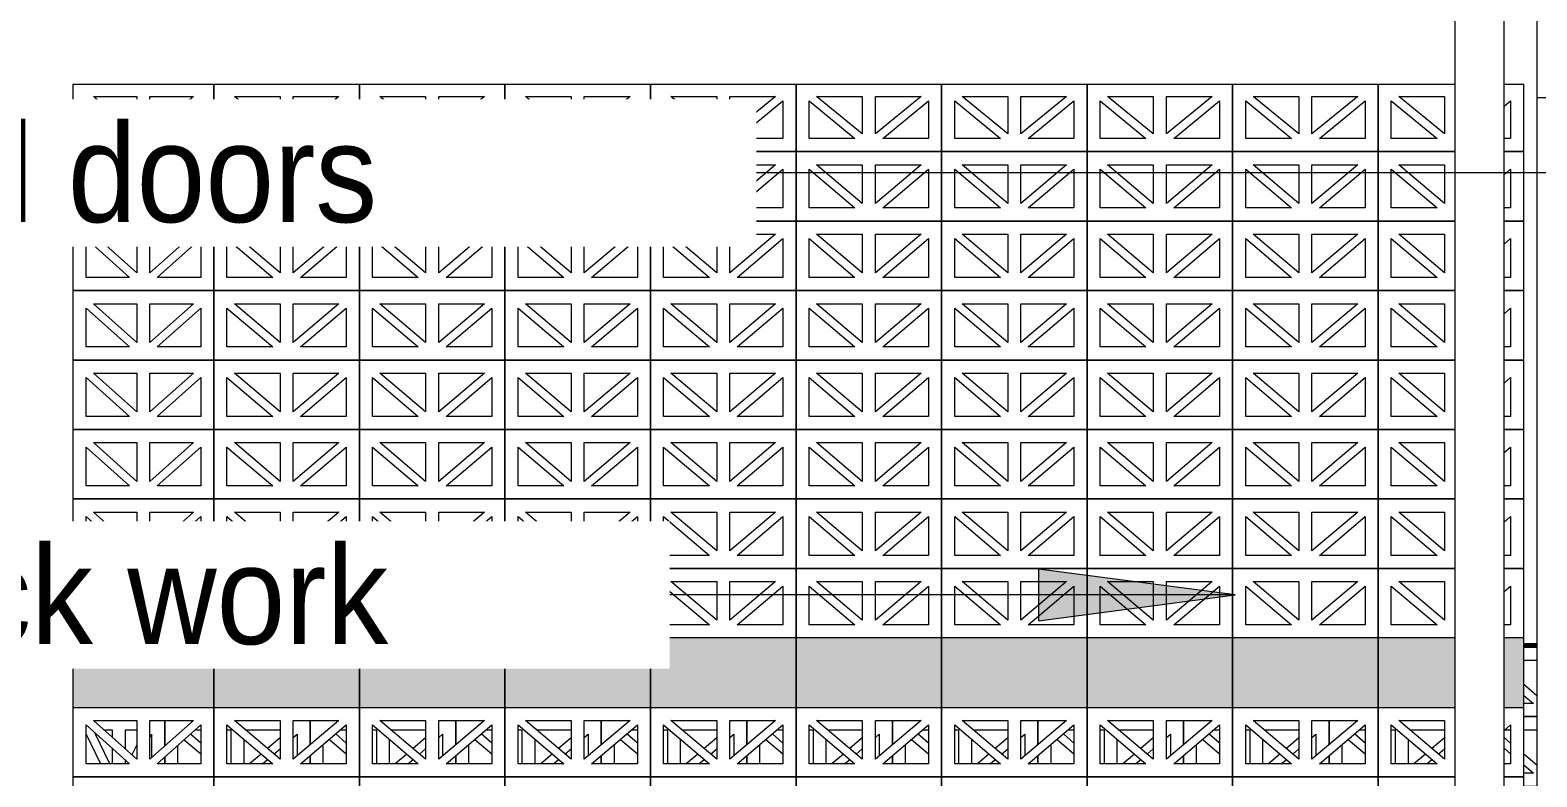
# Model space of a CAD drawing. Header units: millimetres. Extents: x -35517 to 139323, y -3702 to 5999.
# Drawn here: x -32559 to -30261, y 1344 to 2483 of the extents above; entities that cross this region are included whole.
import ezdxf

# ---------------------------------------------------------------- set-up
doc = ezdxf.new("R2010")
doc.units = ezdxf.units.MM
for name, color, linetype, lineweight in [('A-GENM', 13, 'Continuous', 5), ('A-GLAZ-CURT', 52, 'Continuous', 5), ('G-ANNO-TEXT', 231, 'Continuous', 5), ('I-WALL', 2, 'Continuous', 9), ('S-COLS', 52, 'Continuous', 5)]:
    doc.layers.add(name, color=color, linetype=linetype, lineweight=lineweight)
doc.styles.add('Arial', font='arial.ttf', dxfattribs={"width": 0.9, "height": 150})

# ---------------------------------------------------------------- blocks, each defined once
blk = doc.blocks.new('The BREEZEBLOCK Family1 - The BREEZEBLOCK Family1-V57-GENERAL NORTH ELEVATION')
at = {"layer": 'A-GLAZ-CURT'}
for p, q in [((-30260.6, 1117.5), (-30280.6, 1117.5)), ((-30300.6, 1077.3), (-30310.6, 1085.8)), ((-30309.2, 1097.5), (-30300.6, 1097.5)), ((-30280.6, 1097.5), (-30260.6, 1097.5)), ((-30310.6, 1069.4), (-30300.6, 1060.9)), ((-30260.6, 1043.4), (-30280.6, 1060.4)), ((-30280.6, 1044), (-30265.8, 1031.5)), ((-30265.8, 1031.5), (-30280.6, 1031.5)), ((-30280.6, 1011.5), (-30260.6, 1011.5))]:
    blk.add_line(p, q, dxfattribs=at)
blk = doc.blocks.new('The BREEZEBLOCK Family1 - The BREEZEBLOCK Family1-V20-GENERAL NORTH ELEVATION')
at = {"layer": 'A-GLAZ-CURT'}
for p, q in [((-30577.6, 475.6), (-30577.6, 438.6)), ((-30531.2, 461.5), (-30522.6, 461.5)), ((-30482.6, 461.5), (-30476.6, 461.5)), ((-30476.6, 461.5), (-30476.6, 409.6)), ((-30454.6, 461.5), (-30401.6, 461.5)), ((-30557.6, 409.6), (-30557.6, 439.1)), ((-30548.4, 446.8), (-30522.6, 424.9)), ((-30522.6, 441.3), (-30538.7, 455.1)), ((-30456.6, 409.6), (-30456.6, 446.7)), ((-30401.6, 449), (-30420.7, 432.7)), ((-30577.6, 422.1), (-30577.6, 409.6)), ((-30430.4, 424.5), (-30448, 409.6)), ((-30428.6, 409.6), (-30420.7, 416.3)), ((-30411, 424.5), (-30401.6, 432.6))]:
    blk.add_line(p, q, dxfattribs=at)
blk = doc.blocks.new('The BREEZEBLOCK Family1 - The BREEZEBLOCK Family1-V21-GENERAL NORTH ELEVATION')
at = {"layer": 'A-GLAZ-CURT'}
for p, q in [((-30799.6, 475.6), (-30799.6, 438.6)), ((-30753.2, 461.5), (-30744.6, 461.5)), ((-30704.6, 461.5), (-30698.6, 461.5)), ((-30698.6, 461.5), (-30698.6, 409.6)), ((-30676.6, 461.5), (-30623.6, 461.5)), ((-30577.6, 438.6), (-30577.6, 475.6)), ((-30779.6, 409.6), (-30779.6, 439.1)), ((-30770.3, 446.7), (-30744.6, 424.9)), ((-30744.6, 441.3), (-30760.7, 455.1)), ((-30678.6, 409.6), (-30678.6, 446.7)), ((-30623.6, 449), (-30642.7, 432.7)), ((-30603.6, 449.5), (-30597.6, 454.6)), ((-30597.6, 454.6), (-30597.6, 421.6)), ((-30799.6, 422.1), (-30799.6, 409.6)), ((-30652.4, 424.5), (-30670, 409.6)), ((-30650.6, 409.6), (-30642.7, 416.3)), ((-30633, 424.5), (-30623.6, 432.6)), ((-30577.6, 409.6), (-30577.6, 422.1))]:
    blk.add_line(p, q, dxfattribs=at)
blk = doc.blocks.new('The BREEZEBLOCK Family1 - The BREEZEBLOCK Family1-V4-GENERAL NORTH ELEVATION')
at = {"layer": 'A-GLAZ-CURT'}
for p, q in [((-32131.6, 157.6), (-32131.6, 120.6)), ((-32085.2, 143.5), (-32076.6, 143.5)), ((-32036.6, 143.5), (-32030.6, 143.5)), ((-32030.6, 143.5), (-32030.6, 91.6)), ((-32008.6, 143.5), (-31955.6, 143.5)), ((-31909.6, 120.6), (-31909.6, 157.6)), ((-32111.6, 91.6), (-32111.6, 121.1)), ((-32102.4, 128.8), (-32076.6, 106.9)), ((-32076.6, 123.3), (-32092.7, 137.1)), ((-32010.6, 91.6), (-32010.6, 128.7)), ((-31955.6, 131), (-31974.7, 114.7)), ((-31935.6, 131.5), (-31929.6, 136.6)), ((-31929.6, 136.6), (-31929.6, 103.6)), ((-32131.6, 104.1), (-32131.6, 91.6)), ((-31984.4, 106.5), (-32002, 91.6)), ((-31982.6, 91.6), (-31974.7, 98.3)), ((-31965, 106.5), (-31955.6, 114.6)), ((-31909.6, 91.6), (-31909.6, 104.1))]:
    blk.add_line(p, q, dxfattribs=at)
blk = doc.blocks.new('The BREEZEBLOCK Family1 - The BREEZEBLOCK Family1-V5-GENERAL NORTH ELEVATION')
at = {"layer": 'A-GLAZ-CURT'}
for p, q in [((-32353.6, 157.6), (-32353.6, 118.6)), ((-32306.7, 143.5), (-32298.8, 143.5)), ((-32258.6, 143.5), (-32252.6, 143.5)), ((-32252.6, 143.5), (-32252.6, 91.6)), ((-32230.6, 143.5), (-32177.6, 143.5)), ((-32131.6, 120.6), (-32131.6, 157.6)), ((-32333.6, 91.6), (-32333.6, 119.5)), ((-32323.8, 128.3), (-32298.8, 107.1)), ((-32298.8, 123.5), (-32314.3, 136.7)), ((-32232.6, 91.6), (-32232.6, 128.7)), ((-32177.6, 131), (-32196.7, 114.7)), ((-32157.6, 131.5), (-32151.6, 136.6)), ((-32151.6, 136.6), (-32151.6, 103.6)), ((-32353.6, 101.7), (-32353.6, 91.6)), ((-32206.4, 106.5), (-32224, 91.6)), ((-32204.6, 91.6), (-32196.7, 98.3)), ((-32187, 106.5), (-32177.6, 114.6)), ((-32131.6, 91.6), (-32131.6, 104.1))]:
    blk.add_line(p, q, dxfattribs=at)
blk = doc.blocks.new('The BREEZEBLOCK Family1 - The BREEZEBLOCK Family1-V46-GENERAL NORTH ELEVATION')
at = {"layer": 'A-GLAZ-CURT'}
for p, q in [((-32353.6, 754.6), (-32353.6, 793.6)), ((-32473.6, 772.6), (-32451.7, 727.6)), ((-32437.1, 727.6), (-32459.7, 774)), ((-32446.4, 779.5), (-32433.6, 779.5)), ((-32433.6, 779.5), (-32433.6, 768)), ((-32413.6, 750.1), (-32413.6, 779.5)), ((-32413.6, 779.5), (-32396.1, 779.5)), ((-32376.1, 767.5), (-32373.6, 772.6)), ((-32373.6, 772.6), (-32373.6, 736.7)), ((-32433.6, 751.1), (-32433.6, 727.6)), ((-32396.1, 756.3), (-32403.5, 741.1)), ((-32353.6, 727.6), (-32353.6, 737.7)), ((-32413.6, 727.6), (-32413.6, 733.2)), ((-32409.2, 729.3), (-32410, 727.6))]:
    blk.add_line(p, q, dxfattribs=at)
blk = doc.blocks.new('The BREEZEBLOCK Family1 - The BREEZEBLOCK Family1-V61-GENERAL NORTH ELEVATION')
at = {"layer": 'A-GLAZ-CURT'}
for p, q in [((-30280.6, 1521.5), (-30260.6, 1521.5)), ((-30260.6, 1467.4), (-30280.6, 1484.4)), ((-30280.6, 1468), (-30265.8, 1455.5)), ((-30265.8, 1455.5), (-30280.6, 1455.5)), ((-30280.6, 1435.5), (-30260.6, 1435.5))]:
    blk.add_line(p, q, dxfattribs=at)
blk = doc.blocks.new('System Panel - Glazed-1053709-GENERAL NORTH ELEVATION')
at = {"layer": 'A-GLAZ-CURT'}
blk.add_hatch(color=256, dxfattribs=at).paths.add_polyline_path([(-30260.6, 1541.5), (-30260.6, 1546.5), (-30280.6, 1546.5), (-30280.6, 1541.5)])
for p, q in [((-30260.6, 1546.5), (-30280.6, 1546.5)), ((-30280.6, 1541.5), (-30260.6, 1541.5))]:
    blk.add_line(p, q, dxfattribs=at)
blk = doc.blocks.new('The BREEZEBLOCK Family1 - The BREEZEBLOCK Family1-V123-GENERAL NORTH ELEVATION')
at = {"layer": 'A-GLAZ-CURT'}
for p, q in [((-30385.6, 1131.6), (-30502.6, 1131.6)), ((-30502.6, 1131.6), (-30502.6, 1025.6)), ((-30280.6, 1131.6), (-30310.6, 1131.6)), ((-30280.6, 1025.6), (-30280.6, 1131.6)), ((-30482.6, 1045.6), (-30482.6, 1104.8)), ((-30482.6, 1104.8), (-30412.8, 1045.6)), ((-30401.6, 1052.5), (-30471.3, 1111.6)), ((-30471.3, 1111.6), (-30401.6, 1111.6)), ((-30401.6, 1111.6), (-30401.6, 1052.5)), ((-30310.6, 1096.3), (-30300.6, 1104.8)), ((-30300.6, 1104.8), (-30300.6, 1045.6)), ((-30412.8, 1045.6), (-30482.6, 1045.6)), ((-30300.6, 1045.6), (-30310.6, 1045.6)), ((-30502.6, 1025.6), (-30385.6, 1025.6)), ((-30310.6, 1025.6), (-30280.6, 1025.6))]:
    blk.add_line(p, q, dxfattribs=at)
blk = doc.blocks.new('The BREEZEBLOCK Family1 - The BREEZEBLOCK Family1-V67-GENERAL NORTH ELEVATION')
at = {"layer": 'A-GLAZ-CURT'}
for p, q in [((-32056.6, 177.6), (-32278.6, 177.6)), ((-32278.6, 177.6), (-32278.6, 71.6)), ((-32056.6, 71.6), (-32056.6, 177.6)), ((-32258.6, 91.6), (-32258.6, 150.8)), ((-32258.6, 150.8), (-32188.8, 91.6)), ((-32177.6, 98.5), (-32247.3, 157.6)), ((-32247.3, 157.6), (-32177.6, 157.6)), ((-32177.6, 157.6), (-32177.6, 98.5)), ((-32087.8, 157.6), (-32157.6, 98.5)), ((-32157.6, 98.5), (-32157.6, 157.6)), ((-32157.6, 157.6), (-32087.8, 157.6)), ((-32146.3, 91.6), (-32076.6, 150.8)), ((-32076.6, 150.8), (-32076.6, 91.6)), ((-32278.6, 71.6), (-32056.6, 71.6)), ((-32188.8, 91.6), (-32258.6, 91.6)), ((-32076.6, 91.6), (-32146.3, 91.6))]:
    blk.add_line(p, q, dxfattribs=at)
blk = doc.blocks.new('The BREEZEBLOCK Family1 - The BREEZEBLOCK Family1-V116-GENERAL NORTH ELEVATION')
at = {"layer": 'A-GLAZ-CURT'}
for p, q in [((-32278.6, 919.6), (-32493.6, 919.6)), ((-32493.6, 919.6), (-32493.6, 813.6)), ((-32278.6, 813.6), (-32278.6, 919.6)), ((-32396.1, 840.5), (-32462.3, 899.6)), ((-32462.3, 899.6), (-32396.1, 899.6)), ((-32396.1, 899.6), (-32396.1, 840.5)), ((-32309.8, 899.6), (-32376.1, 840.5)), ((-32376.1, 840.5), (-32376.1, 899.6)), ((-32376.1, 899.6), (-32309.8, 899.6)), ((-32473.6, 833.6), (-32473.6, 892.8)), ((-32473.6, 892.8), (-32407.3, 833.6)), ((-32364.8, 833.6), (-32298.6, 892.8)), ((-32298.6, 892.8), (-32298.6, 833.6)), ((-32407.3, 833.6), (-32473.6, 833.6)), ((-32298.6, 833.6), (-32364.8, 833.6)), ((-32493.6, 813.6), (-32278.6, 813.6))]:
    blk.add_line(p, q, dxfattribs=at)
blk = doc.blocks.new('The BREEZEBLOCK Family1 - The BREEZEBLOCK Family1-V124-GENERAL NORTH ELEVATION')
at = {"layer": 'A-GLAZ-CURT'}
for p, q in [((-30502.6, 1449.6), (-30502.6, 1343.6)), ((-30280.6, 1343.6), (-30280.6, 1449.6)), ((-30401.6, 1370.5), (-30471.3, 1429.6)), ((-30471.3, 1429.6), (-30401.6, 1429.6)), ((-30401.6, 1429.6), (-30401.6, 1370.5)), ((-30482.6, 1363.6), (-30482.6, 1422.8)), ((-30482.6, 1422.8), (-30412.8, 1363.6)), ((-30310.6, 1414.3), (-30300.6, 1422.8)), ((-30300.6, 1422.8), (-30300.6, 1363.6)), ((-30412.8, 1363.6), (-30482.6, 1363.6)), ((-30300.6, 1363.6), (-30310.6, 1363.6)), ((-30502.6, 1343.6), (-30385.6, 1343.6)), ((-30310.6, 1343.6), (-30280.6, 1343.6))]:
    blk.add_line(p, q, dxfattribs=at)
blk = doc.blocks.new('The BREEZEBLOCK Family1 - The BREEZEBLOCK Family1-V125-GENERAL NORTH ELEVATION')
at = {"layer": 'A-GLAZ-CURT'}
for p, q in [((-30724.6, 1449.6), (-30724.6, 1343.6)), ((-30502.6, 1343.6), (-30502.6, 1449.6)), ((-30623.6, 1370.5), (-30693.3, 1429.6)), ((-30693.3, 1429.6), (-30623.6, 1429.6)), ((-30623.6, 1429.6), (-30623.6, 1370.5)), ((-30533.8, 1429.6), (-30603.6, 1370.5)), ((-30603.6, 1370.5), (-30603.6, 1429.6)), ((-30603.6, 1429.6), (-30533.8, 1429.6)), ((-30704.6, 1363.6), (-30704.6, 1422.8)), ((-30704.6, 1422.8), (-30634.8, 1363.6)), ((-30592.3, 1363.6), (-30522.6, 1422.8)), ((-30522.6, 1422.8), (-30522.6, 1363.6)), ((-30634.8, 1363.6), (-30704.6, 1363.6)), ((-30522.6, 1363.6), (-30592.3, 1363.6)), ((-30724.6, 1343.6), (-30502.6, 1343.6))]:
    blk.add_line(p, q, dxfattribs=at)
blk = doc.blocks.new('The BREEZEBLOCK Family1 - The BREEZEBLOCK Family1-V126-GENERAL NORTH ELEVATION')
at = {"layer": 'A-GLAZ-CURT'}
for p, q in [((-32493.6, 1449.6), (-32493.6, 1343.6)), ((-32278.6, 1343.6), (-32278.6, 1449.6)), ((-32396.1, 1370.5), (-32462.3, 1429.6)), ((-32462.3, 1429.6), (-32396.1, 1429.6)), ((-32396.1, 1429.6), (-32396.1, 1370.5)), ((-32309.8, 1429.6), (-32376.1, 1370.5)), ((-32376.1, 1370.5), (-32376.1, 1429.6)), ((-32376.1, 1429.6), (-32309.8, 1429.6)), ((-32473.6, 1363.6), (-32473.6, 1422.8)), ((-32473.6, 1422.8), (-32407.3, 1363.6)), ((-32364.8, 1363.6), (-32298.6, 1422.8)), ((-32298.6, 1422.8), (-32298.6, 1363.6)), ((-32407.3, 1363.6), (-32473.6, 1363.6)), ((-32298.6, 1363.6), (-32364.8, 1363.6)), ((-32493.6, 1343.6), (-32278.6, 1343.6))]:
    blk.add_line(p, q, dxfattribs=at)
blk = doc.blocks.new('System Panel - Glazed-1093574-GENERAL NORTH ELEVATION')
at = {"layer": 'A-GLAZ-CURT'}
h = blk.add_hatch(color=256, dxfattribs=at)
h.paths.add_polyline_path([(-30310.6, 1449.6), (-30280.6, 1449.6), (-30280.6, 1555.6), (-30310.6, 1555.6), (-30310.6, 1524.1)])
h.paths.add_polyline_path([(-30385.6, 1449.6), (-30385.6, 1555.6), (-30502.6, 1555.6), (-30502.6, 1449.6)])
for p, q in [((-30385.6, 1555.6), (-30502.6, 1555.6)), ((-30502.6, 1555.6), (-30502.6, 1449.6)), ((-30280.6, 1555.6), (-30310.6, 1555.6)), ((-30280.6, 1449.6), (-30280.6, 1555.6)), ((-30502.6, 1449.6), (-30385.6, 1449.6)), ((-30310.6, 1449.6), (-30280.6, 1449.6))]:
    blk.add_line(p, q, dxfattribs=at)
blk = doc.blocks.new('System Panel - Glazed-V127-GENERAL NORTH ELEVATION')
at = {"layer": 'A-GLAZ-CURT'}
blk.add_hatch(color=256, dxfattribs=at).paths.add_polyline_path([(-30528.9, 1449.6), (-30502.6, 1449.6), (-30502.6, 1555.6), (-30724.6, 1555.6), (-30724.6, 1449.6), (-30689.8, 1449.6)])
for p, q in [((-30502.6, 1555.6), (-30724.6, 1555.6)), ((-30724.6, 1555.6), (-30724.6, 1449.6)), ((-30502.6, 1449.6), (-30502.6, 1555.6)), ((-30724.6, 1449.6), (-30502.6, 1449.6))]:
    blk.add_line(p, q, dxfattribs=at)
blk = doc.blocks.new('System Panel - Glazed-1266619-GENERAL NORTH ELEVATION')
at = {"layer": 'A-GLAZ-CURT'}
blk.add_hatch(color=256, dxfattribs=at).paths.add_polyline_path([(-32278.6, 1449.6), (-32278.6, 1555.6), (-32493.6, 1555.6), (-32493.6, 1449.6), (-32298.8, 1449.6)])
for p, q in [((-32278.6, 1555.6), (-32493.6, 1555.6)), ((-32493.6, 1555.6), (-32493.6, 1449.6)), ((-32278.6, 1449.6), (-32278.6, 1555.6)), ((-32493.6, 1449.6), (-32278.6, 1449.6))]:
    blk.add_line(p, q, dxfattribs=at)
blk = doc.blocks.new('The BREEZEBLOCK Family1 - The BREEZEBLOCK Family1-V138-GENERAL NORTH ELEVATION')
at = {"layer": 'A-GLAZ-CURT'}
for p, q in [((-30385.6, 1661.6), (-30502.6, 1661.6)), ((-30502.6, 1661.6), (-30502.6, 1555.6)), ((-30280.6, 1661.6), (-30310.6, 1661.6)), ((-30280.6, 1555.6), (-30280.6, 1661.6)), ((-30482.6, 1575.6), (-30482.6, 1634.8)), ((-30482.6, 1634.8), (-30412.8, 1575.6)), ((-30401.6, 1582.5), (-30471.3, 1641.6)), ((-30471.3, 1641.6), (-30401.6, 1641.6)), ((-30401.6, 1641.6), (-30401.6, 1582.5)), ((-30310.6, 1626.3), (-30300.6, 1634.8)), ((-30300.6, 1634.8), (-30300.6, 1575.6)), ((-30412.8, 1575.6), (-30482.6, 1575.6)), ((-30300.6, 1575.6), (-30310.6, 1575.6))]:
    blk.add_line(p, q, dxfattribs=at)
blk = doc.blocks.new('The BREEZEBLOCK Family1 - The BREEZEBLOCK Family1-V139-GENERAL NORTH ELEVATION')
at = {"layer": 'A-GLAZ-CURT'}
for p, q in [((-30502.6, 1661.6), (-30724.6, 1661.6)), ((-30724.6, 1661.6), (-30724.6, 1555.6)), ((-30502.6, 1555.6), (-30502.6, 1661.6)), ((-30704.6, 1575.6), (-30704.6, 1634.8)), ((-30704.6, 1634.8), (-30634.8, 1575.6)), ((-30623.6, 1582.5), (-30693.3, 1641.6)), ((-30693.3, 1641.6), (-30623.6, 1641.6)), ((-30623.6, 1641.6), (-30623.6, 1582.5)), ((-30533.8, 1641.6), (-30603.6, 1582.5)), ((-30603.6, 1582.5), (-30603.6, 1641.6)), ((-30603.6, 1641.6), (-30533.8, 1641.6)), ((-30592.3, 1575.6), (-30522.6, 1634.8)), ((-30522.6, 1634.8), (-30522.6, 1575.6)), ((-30634.8, 1575.6), (-30704.6, 1575.6)), ((-30522.6, 1575.6), (-30592.3, 1575.6))]:
    blk.add_line(p, q, dxfattribs=at)
blk = doc.blocks.new('The BREEZEBLOCK Family1 - The BREEZEBLOCK Family1-V140-GENERAL NORTH ELEVATION')
at = {"layer": 'A-GLAZ-CURT'}
for p, q in [((-32278.6, 1661.6), (-32493.6, 1661.6)), ((-32493.6, 1661.6), (-32493.6, 1555.6)), ((-32278.6, 1555.6), (-32278.6, 1661.6)), ((-32473.6, 1575.6), (-32473.6, 1634.8)), ((-32473.6, 1634.8), (-32407.3, 1575.6)), ((-32396.1, 1582.5), (-32462.3, 1641.6)), ((-32462.3, 1641.6), (-32396.1, 1641.6)), ((-32396.1, 1641.6), (-32396.1, 1582.5)), ((-32309.8, 1641.6), (-32376.1, 1582.5)), ((-32376.1, 1582.5), (-32376.1, 1641.6)), ((-32376.1, 1641.6), (-32309.8, 1641.6)), ((-32364.8, 1575.6), (-32298.6, 1634.8)), ((-32298.6, 1634.8), (-32298.6, 1575.6)), ((-32407.3, 1575.6), (-32473.6, 1575.6)), ((-32298.6, 1575.6), (-32364.8, 1575.6))]:
    blk.add_line(p, q, dxfattribs=at)
blk = doc.blocks.new('The BREEZEBLOCK Family1 - The BREEZEBLOCK Family1-1267704-GENERAL NORTH ELEVATION')
at = {"layer": 'A-GLAZ-CURT'}
for p, q in [((-30385.6, 2400), (-30502.6, 2400)), ((-30502.6, 2400), (-30502.6, 2297.6)), ((-30280.6, 2400), (-30310.6, 2400)), ((-30280.6, 2297.6), (-30280.6, 2400)), ((-30482.6, 2317.6), (-30482.6, 2374.9)), ((-30482.6, 2374.9), (-30412.8, 2317.6)), ((-30401.6, 2324.5), (-30471.3, 2381.8)), ((-30471.3, 2381.8), (-30401.6, 2381.8)), ((-30401.6, 2381.8), (-30401.6, 2324.5)), ((-30310.6, 2366.7), (-30300.6, 2374.9)), ((-30300.6, 2374.9), (-30300.6, 2317.6)), ((-30412.8, 2317.6), (-30482.6, 2317.6)), ((-30300.6, 2317.6), (-30310.6, 2317.6)), ((-30502.6, 2297.6), (-30385.6, 2297.6)), ((-30310.6, 2297.6), (-30280.6, 2297.6))]:
    blk.add_line(p, q, dxfattribs=at)
blk = doc.blocks.new('The BREEZEBLOCK Family1 - The BREEZEBLOCK Family1-V141-GENERAL NORTH ELEVATION')
at = {"layer": 'A-GLAZ-CURT'}
for p, q in [((-30502.6, 2400), (-30724.6, 2400)), ((-30724.6, 2400), (-30724.6, 2297.6)), ((-30502.6, 2297.6), (-30502.6, 2400)), ((-30704.6, 2317.6), (-30704.6, 2374.9)), ((-30704.6, 2374.9), (-30634.8, 2317.6)), ((-30623.6, 2324.5), (-30693.3, 2381.8)), ((-30693.3, 2381.8), (-30623.6, 2381.8)), ((-30623.6, 2381.8), (-30623.6, 2324.5)), ((-30533.8, 2381.8), (-30603.6, 2324.5)), ((-30603.6, 2324.5), (-30603.6, 2381.8)), ((-30603.6, 2381.8), (-30533.8, 2381.8)), ((-30592.3, 2317.6), (-30522.6, 2374.9)), ((-30522.6, 2374.9), (-30522.6, 2317.6)), ((-30634.8, 2317.6), (-30704.6, 2317.6)), ((-30522.6, 2317.6), (-30592.3, 2317.6)), ((-30724.6, 2297.6), (-30502.6, 2297.6))]:
    blk.add_line(p, q, dxfattribs=at)
blk = doc.blocks.new('The BREEZEBLOCK Family1 - The BREEZEBLOCK Family1-1267705-GENERAL NORTH ELEVATION')
at = {"layer": 'A-GLAZ-CURT'}
for p, q in [((-32278.6, 2400), (-32493.6, 2400)), ((-32493.6, 2400), (-32493.6, 2297.6)), ((-32278.6, 2297.6), (-32278.6, 2400)), ((-32473.6, 2317.6), (-32473.6, 2374.9)), ((-32473.6, 2374.9), (-32407.3, 2317.6)), ((-32396.1, 2324.5), (-32462.3, 2381.8)), ((-32462.3, 2381.8), (-32396.1, 2381.8)), ((-32396.1, 2381.8), (-32396.1, 2324.5)), ((-32309.8, 2381.8), (-32376.1, 2324.5)), ((-32376.1, 2324.5), (-32376.1, 2381.8)), ((-32376.1, 2381.8), (-32309.8, 2381.8)), ((-32364.8, 2317.6), (-32298.6, 2374.9)), ((-32298.6, 2374.9), (-32298.6, 2317.6)), ((-32407.3, 2317.6), (-32473.6, 2317.6)), ((-32298.6, 2317.6), (-32364.8, 2317.6)), ((-32493.6, 2297.6), (-32278.6, 2297.6))]:
    blk.add_line(p, q, dxfattribs=at)
blk = doc.blocks.new('M_Concrete-Rectangular-Column - 200 x 300m-1407141-GENERAL NORTH ELEVATION')
at = {"layer": 'S-COLS'}
for p, q in [((-30260.6, 2380), (-30260.6, 275.3)), ((-29960.6, 0), (-29960.6, 2380))]:
    blk.add_line(p, q, dxfattribs=at)
blk = doc.blocks.new('Downpipe - Downpipe-V173-GENERAL NORTH ELEVATION')
at = {"layer": 'A-GENM'}
for p, q in [((-31210.6, 3282.2), (-31210.6, 3119)), ((-31135.6, 3166.5), (-31135.6, 3280.1)), ((-30310.6, 2775), (-31135.6, 3166.5)), ((-31210.6, 3119), (-30385.6, 2727.6)), ((-30310.6, 275.3), (-30310.6, 2775)), ((-30385.6, 2727.6), (-30385.6, 275.3))]:
    blk.add_line(p, q, dxfattribs=at)

msp = doc.modelspace()

# ---------------------------------------------------------------- hatches: boundary and pattern name
at = {"layer": 'G-ANNO-TEXT'}
msp.add_hatch(color=7, dxfattribs=at).paths.add_polyline_path([(-30720.7, 1621.2), (-31020.7, 1660.7), (-31020.7, 1581.7)])

# ---------------------------------------------------------------- linework, layer by layer
at = {"layer": 'G-ANNO-TEXT', "color": 7}
for p, q in [((-29151.7, 2265), (-31825.9, 2265)), ((-30720.7, 1621.2), (-31020.7, 1660.7)), ((-31020.7, 1660.7), (-31020.7, 1581.7)), ((-30720.7, 1621.2), (-31825.9, 1621.2)), ((-31020.7, 1581.7), (-30720.7, 1621.2))]:
    msp.add_line(p, q, dxfattribs=at)
at = {"layer": 'I-WALL'}
for p, q in [((-30260.6, 2805), (-30260.6, 2380)), ((-30260.6, 2380), (-27173.6, 2380))]:
    msp.add_line(p, q, dxfattribs=at)

# ---------------------------------------------------------------- block references
at = {"layer": 'A-GENM'}
msp.add_blockref('Downpipe - Downpipe-V173-GENERAL NORTH ELEVATION', (0, 0), dxfattribs=at)
at = {"layer": 'A-GLAZ-CURT'}
for name, p in [('The BREEZEBLOCK Family1 - The BREEZEBLOCK Family1-1267705-GENERAL NORTH ELEVATION', (0, 0)), ('The BREEZEBLOCK Family1 - The BREEZEBLOCK Family1-V141-GENERAL NORTH ELEVATION', (-1554, 0)), ('The BREEZEBLOCK Family1 - The BREEZEBLOCK Family1-V141-GENERAL NORTH ELEVATION', (-1332, 0)), ('The BREEZEBLOCK Family1 - The BREEZEBLOCK Family1-V141-GENERAL NORTH ELEVATION', (-1110, 0)), ('The BREEZEBLOCK Family1 - The BREEZEBLOCK Family1-V141-GENERAL NORTH ELEVATION', (-888, 0)), ('The BREEZEBLOCK Family1 - The BREEZEBLOCK Family1-V141-GENERAL NORTH ELEVATION', (-666, 0)), ('The BREEZEBLOCK Family1 - The BREEZEBLOCK Family1-V141-GENERAL NORTH ELEVATION', (-444, 0)), ('The BREEZEBLOCK Family1 - The BREEZEBLOCK Family1-V141-GENERAL NORTH ELEVATION', (-222, 0)), ('The BREEZEBLOCK Family1 - The BREEZEBLOCK Family1-V141-GENERAL NORTH ELEVATION', (0, 0)), ('The BREEZEBLOCK Family1 - The BREEZEBLOCK Family1-1267704-GENERAL NORTH ELEVATION', (0, 0)), ('The BREEZEBLOCK Family1 - The BREEZEBLOCK Family1-V116-GENERAL NORTH ELEVATION', (0, 1378)), ('The BREEZEBLOCK Family1 - The BREEZEBLOCK Family1-V67-GENERAL NORTH ELEVATION', (0, 2120)), ('The BREEZEBLOCK Family1 - The BREEZEBLOCK Family1-V67-GENERAL NORTH ELEVATION', (222, 2120)), ('The BREEZEBLOCK Family1 - The BREEZEBLOCK Family1-V67-GENERAL NORTH ELEVATION', (444, 2120)), ('The BREEZEBLOCK Family1 - The BREEZEBLOCK Family1-V67-GENERAL NORTH ELEVATION', (666, 2120)), ('The BREEZEBLOCK Family1 - The BREEZEBLOCK Family1-V67-GENERAL NORTH ELEVATION', (888, 2120)), ('The BREEZEBLOCK Family1 - The BREEZEBLOCK Family1-V67-GENERAL NORTH ELEVATION', (1110, 2120)), ('The BREEZEBLOCK Family1 - The BREEZEBLOCK Family1-V67-GENERAL NORTH ELEVATION', (1332, 2120)), ('The BREEZEBLOCK Family1 - The BREEZEBLOCK Family1-V67-GENERAL NORTH ELEVATION', (1554, 2120)), ('The BREEZEBLOCK Family1 - The BREEZEBLOCK Family1-V123-GENERAL NORTH ELEVATION', (0, 1166)), ('The BREEZEBLOCK Family1 - The BREEZEBLOCK Family1-V116-GENERAL NORTH ELEVATION', (0, 1272)), ('The BREEZEBLOCK Family1 - The BREEZEBLOCK Family1-V67-GENERAL NORTH ELEVATION', (0, 2014)), ('The BREEZEBLOCK Family1 - The BREEZEBLOCK Family1-V67-GENERAL NORTH ELEVATION', (222, 2014)), ('The BREEZEBLOCK Family1 - The BREEZEBLOCK Family1-V67-GENERAL NORTH ELEVATION', (444, 2014)), ('The BREEZEBLOCK Family1 - The BREEZEBLOCK Family1-V67-GENERAL NORTH ELEVATION', (666, 2014)), ('The BREEZEBLOCK Family1 - The BREEZEBLOCK Family1-V67-GENERAL NORTH ELEVATION', (888, 2014)), ('The BREEZEBLOCK Family1 - The BREEZEBLOCK Family1-V67-GENERAL NORTH ELEVATION', (1110, 2014)), ('The BREEZEBLOCK Family1 - The BREEZEBLOCK Family1-V67-GENERAL NORTH ELEVATION', (1332, 2014)), ('The BREEZEBLOCK Family1 - The BREEZEBLOCK Family1-V67-GENERAL NORTH ELEVATION', (1554, 2014)), ('The BREEZEBLOCK Family1 - The BREEZEBLOCK Family1-V123-GENERAL NORTH ELEVATION', (0, 1060)), ('The BREEZEBLOCK Family1 - The BREEZEBLOCK Family1-V116-GENERAL NORTH ELEVATION', (0, 1166)), ('The BREEZEBLOCK Family1 - The BREEZEBLOCK Family1-V67-GENERAL NORTH ELEVATION', (0, 1908)), ('The BREEZEBLOCK Family1 - The BREEZEBLOCK Family1-V67-GENERAL NORTH ELEVATION', (222, 1908)), ('The BREEZEBLOCK Family1 - The BREEZEBLOCK Family1-V67-GENERAL NORTH ELEVATION', (444, 1908)), ('The BREEZEBLOCK Family1 - The BREEZEBLOCK Family1-V67-GENERAL NORTH ELEVATION', (666, 1908)), ('The BREEZEBLOCK Family1 - The BREEZEBLOCK Family1-V67-GENERAL NORTH ELEVATION', (888, 1908)), ('The BREEZEBLOCK Family1 - The BREEZEBLOCK Family1-V67-GENERAL NORTH ELEVATION', (1110, 1908)), ('The BREEZEBLOCK Family1 - The BREEZEBLOCK Family1-V67-GENERAL NORTH ELEVATION', (1332, 1908)), ('The BREEZEBLOCK Family1 - The BREEZEBLOCK Family1-V67-GENERAL NORTH ELEVATION', (1554, 1908)), ('The BREEZEBLOCK Family1 - The BREEZEBLOCK Family1-V123-GENERAL NORTH ELEVATION', (0, 954)), ('The BREEZEBLOCK Family1 - The BREEZEBLOCK Family1-V116-GENERAL NORTH ELEVATION', (0, 1060)), ('The BREEZEBLOCK Family1 - The BREEZEBLOCK Family1-V67-GENERAL NORTH ELEVATION', (0, 1802)), ('The BREEZEBLOCK Family1 - The BREEZEBLOCK Family1-V67-GENERAL NORTH ELEVATION', (222, 1802)), ('The BREEZEBLOCK Family1 - The BREEZEBLOCK Family1-V67-GENERAL NORTH ELEVATION', (444, 1802)), ('The BREEZEBLOCK Family1 - The BREEZEBLOCK Family1-V67-GENERAL NORTH ELEVATION', (666, 1802)), ('The BREEZEBLOCK Family1 - The BREEZEBLOCK Family1-V67-GENERAL NORTH ELEVATION', (888, 1802)), ('The BREEZEBLOCK Family1 - The BREEZEBLOCK Family1-V67-GENERAL NORTH ELEVATION', (1110, 1802)), ('The BREEZEBLOCK Family1 - The BREEZEBLOCK Family1-V67-GENERAL NORTH ELEVATION', (1332, 1802)), ('The BREEZEBLOCK Family1 - The BREEZEBLOCK Family1-V67-GENERAL NORTH ELEVATION', (1554, 1802)), ('The BREEZEBLOCK Family1 - The BREEZEBLOCK Family1-V123-GENERAL NORTH ELEVATION', (0, 848)), ('The BREEZEBLOCK Family1 - The BREEZEBLOCK Family1-V116-GENERAL NORTH ELEVATION', (0, 954)), ('The BREEZEBLOCK Family1 - The BREEZEBLOCK Family1-V67-GENERAL NORTH ELEVATION', (0, 1696)), ('The BREEZEBLOCK Family1 - The BREEZEBLOCK Family1-V67-GENERAL NORTH ELEVATION', (222, 1696)), ('The BREEZEBLOCK Family1 - The BREEZEBLOCK Family1-V67-GENERAL NORTH ELEVATION', (444, 1696)), ('The BREEZEBLOCK Family1 - The BREEZEBLOCK Family1-V67-GENERAL NORTH ELEVATION', (666, 1696)), ('The BREEZEBLOCK Family1 - The BREEZEBLOCK Family1-V67-GENERAL NORTH ELEVATION', (888, 1696)), ('The BREEZEBLOCK Family1 - The BREEZEBLOCK Family1-V67-GENERAL NORTH ELEVATION', (1110, 1696)), ('The BREEZEBLOCK Family1 - The BREEZEBLOCK Family1-V67-GENERAL NORTH ELEVATION', (1332, 1696)), ('The BREEZEBLOCK Family1 - The BREEZEBLOCK Family1-V67-GENERAL NORTH ELEVATION', (1554, 1696)), ('The BREEZEBLOCK Family1 - The BREEZEBLOCK Family1-V123-GENERAL NORTH ELEVATION', (0, 742)), ('The BREEZEBLOCK Family1 - The BREEZEBLOCK Family1-V116-GENERAL NORTH ELEVATION', (0, 848)), ('The BREEZEBLOCK Family1 - The BREEZEBLOCK Family1-V67-GENERAL NORTH ELEVATION', (0, 1590)), ('The BREEZEBLOCK Family1 - The BREEZEBLOCK Family1-V67-GENERAL NORTH ELEVATION', (222, 1590)), ('The BREEZEBLOCK Family1 - The BREEZEBLOCK Family1-V67-GENERAL NORTH ELEVATION', (444, 1590)), ('The BREEZEBLOCK Family1 - The BREEZEBLOCK Family1-V67-GENERAL NORTH ELEVATION', (666, 1590)), ('The BREEZEBLOCK Family1 - The BREEZEBLOCK Family1-V67-GENERAL NORTH ELEVATION', (888, 1590)), ('The BREEZEBLOCK Family1 - The BREEZEBLOCK Family1-V67-GENERAL NORTH ELEVATION', (1110, 1590)), ('The BREEZEBLOCK Family1 - The BREEZEBLOCK Family1-V67-GENERAL NORTH ELEVATION', (1332, 1590)), ('The BREEZEBLOCK Family1 - The BREEZEBLOCK Family1-V67-GENERAL NORTH ELEVATION', (1554, 1590)), ('The BREEZEBLOCK Family1 - The BREEZEBLOCK Family1-V123-GENERAL NORTH ELEVATION', (0, 636)), ('The BREEZEBLOCK Family1 - The BREEZEBLOCK Family1-V140-GENERAL NORTH ELEVATION', (0, 0)), ('The BREEZEBLOCK Family1 - The BREEZEBLOCK Family1-V139-GENERAL NORTH ELEVATION', (-1554, 0)), ('The BREEZEBLOCK Family1 - The BREEZEBLOCK Family1-V139-GENERAL NORTH ELEVATION', (-1332, 0)), ('The BREEZEBLOCK Family1 - The BREEZEBLOCK Family1-V139-GENERAL NORTH ELEVATION', (-1110, 0)), ('The BREEZEBLOCK Family1 - The BREEZEBLOCK Family1-V139-GENERAL NORTH ELEVATION', (-888, 0)), ('The BREEZEBLOCK Family1 - The BREEZEBLOCK Family1-V139-GENERAL NORTH ELEVATION', (-666, 0)), ('The BREEZEBLOCK Family1 - The BREEZEBLOCK Family1-V139-GENERAL NORTH ELEVATION', (-444, 0)), ('The BREEZEBLOCK Family1 - The BREEZEBLOCK Family1-V139-GENERAL NORTH ELEVATION', (-222, 0)), ('The BREEZEBLOCK Family1 - The BREEZEBLOCK Family1-V139-GENERAL NORTH ELEVATION', (0, 0)), ('The BREEZEBLOCK Family1 - The BREEZEBLOCK Family1-V138-GENERAL NORTH ELEVATION', (0, 0)), ('System Panel - Glazed-1266619-GENERAL NORTH ELEVATION', (0, 0)), ('System Panel - Glazed-V127-GENERAL NORTH ELEVATION', (-1554, 0)), ('System Panel - Glazed-V127-GENERAL NORTH ELEVATION', (-1332, 0)), ('System Panel - Glazed-V127-GENERAL NORTH ELEVATION', (-1110, 0)), ('System Panel - Glazed-V127-GENERAL NORTH ELEVATION', (-888, 0)), ('System Panel - Glazed-V127-GENERAL NORTH ELEVATION', (-666, 0)), ('System Panel - Glazed-V127-GENERAL NORTH ELEVATION', (-444, 0)), ('System Panel - Glazed-V127-GENERAL NORTH ELEVATION', (-222, 0)), ('System Panel - Glazed-V127-GENERAL NORTH ELEVATION', (0, 0)), ('System Panel - Glazed-1093574-GENERAL NORTH ELEVATION', (0, 0)), ('System Panel - Glazed-1053709-GENERAL NORTH ELEVATION', (0, 0)), ('The BREEZEBLOCK Family1 - The BREEZEBLOCK Family1-V61-GENERAL NORTH ELEVATION', (0, 0)), ('The BREEZEBLOCK Family1 - The BREEZEBLOCK Family1-V126-GENERAL NORTH ELEVATION', (0, 0)), ('The BREEZEBLOCK Family1 - The BREEZEBLOCK Family1-V125-GENERAL NORTH ELEVATION', (-1554, 0)), ('The BREEZEBLOCK Family1 - The BREEZEBLOCK Family1-V125-GENERAL NORTH ELEVATION', (-1332, 0)), ('The BREEZEBLOCK Family1 - The BREEZEBLOCK Family1-V125-GENERAL NORTH ELEVATION', (-1110, 0)), ('The BREEZEBLOCK Family1 - The BREEZEBLOCK Family1-V125-GENERAL NORTH ELEVATION', (-888, 0)), ('The BREEZEBLOCK Family1 - The BREEZEBLOCK Family1-V125-GENERAL NORTH ELEVATION', (-666, 0)), ('The BREEZEBLOCK Family1 - The BREEZEBLOCK Family1-V125-GENERAL NORTH ELEVATION', (-444, 0)), ('The BREEZEBLOCK Family1 - The BREEZEBLOCK Family1-V125-GENERAL NORTH ELEVATION', (-222, 0)), ('The BREEZEBLOCK Family1 - The BREEZEBLOCK Family1-V125-GENERAL NORTH ELEVATION', (0, 0)), ('The BREEZEBLOCK Family1 - The BREEZEBLOCK Family1-V124-GENERAL NORTH ELEVATION', (0, 0)), ('The BREEZEBLOCK Family1 - The BREEZEBLOCK Family1-V46-GENERAL NORTH ELEVATION', (0, 636)), ('The BREEZEBLOCK Family1 - The BREEZEBLOCK Family1-V5-GENERAL NORTH ELEVATION', (0, 1272)), ('The BREEZEBLOCK Family1 - The BREEZEBLOCK Family1-V4-GENERAL NORTH ELEVATION', (0, 1272)), ('The BREEZEBLOCK Family1 - The BREEZEBLOCK Family1-V4-GENERAL NORTH ELEVATION', (222, 1272)), ('The BREEZEBLOCK Family1 - The BREEZEBLOCK Family1-V4-GENERAL NORTH ELEVATION', (444, 1272)), ('The BREEZEBLOCK Family1 - The BREEZEBLOCK Family1-V4-GENERAL NORTH ELEVATION', (666, 1272)), ('The BREEZEBLOCK Family1 - The BREEZEBLOCK Family1-V4-GENERAL NORTH ELEVATION', (888, 1272)), ('The BREEZEBLOCK Family1 - The BREEZEBLOCK Family1-V4-GENERAL NORTH ELEVATION', (1110, 1272)), ('The BREEZEBLOCK Family1 - The BREEZEBLOCK Family1-V21-GENERAL NORTH ELEVATION', (0, 954)), ('The BREEZEBLOCK Family1 - The BREEZEBLOCK Family1-V20-GENERAL NORTH ELEVATION', (0, 954)), ('The BREEZEBLOCK Family1 - The BREEZEBLOCK Family1-V57-GENERAL NORTH ELEVATION', (0, 318)), ('The BREEZEBLOCK Family1 - The BREEZEBLOCK Family1-V116-GENERAL NORTH ELEVATION', (0, 424)), ('The BREEZEBLOCK Family1 - The BREEZEBLOCK Family1-V67-GENERAL NORTH ELEVATION', (0, 1166)), ('The BREEZEBLOCK Family1 - The BREEZEBLOCK Family1-V67-GENERAL NORTH ELEVATION', (222, 1166)), ('The BREEZEBLOCK Family1 - The BREEZEBLOCK Family1-V67-GENERAL NORTH ELEVATION', (444, 1166)), ('The BREEZEBLOCK Family1 - The BREEZEBLOCK Family1-V67-GENERAL NORTH ELEVATION', (666, 1166)), ('The BREEZEBLOCK Family1 - The BREEZEBLOCK Family1-V67-GENERAL NORTH ELEVATION', (888, 1166)), ('The BREEZEBLOCK Family1 - The BREEZEBLOCK Family1-V67-GENERAL NORTH ELEVATION', (1110, 1166)), ('The BREEZEBLOCK Family1 - The BREEZEBLOCK Family1-V67-GENERAL NORTH ELEVATION', (1332, 1166)), ('The BREEZEBLOCK Family1 - The BREEZEBLOCK Family1-V67-GENERAL NORTH ELEVATION', (1554, 1166)), ('The BREEZEBLOCK Family1 - The BREEZEBLOCK Family1-V123-GENERAL NORTH ELEVATION', (0, 212))]:
    msp.add_blockref(name, p, dxfattribs=at)
at = {"layer": 'S-COLS'}
msp.add_blockref('M_Concrete-Rectangular-Column - 200 x 300m-1407141-GENERAL NORTH ELEVATION', (0, 0), dxfattribs=at)

# ---------------------------------------------------------------- next in the draw order: texts
at = {"layer": 'G-ANNO-TEXT', "color": 7, "char_height": 150, "attachment_point": 1, "style": 'Arial', "bg_fill": 3, "box_fill_scale": 1.25, "bg_fill_color": 256, "bg_fill_true_color": 13158600, "bg_fill_transparency": 0}
for s, insert, width in [('Aluminium windows and doors', (-34576.5, 2340), 3088.1), ('Breezeblock brick work ', (-33951.2, 1696.2), 2330.506)]:
    msp.add_mtext(s, dxfattribs=dict(at, insert=insert, width=width))

doc.saveas('drawing.dxf')
